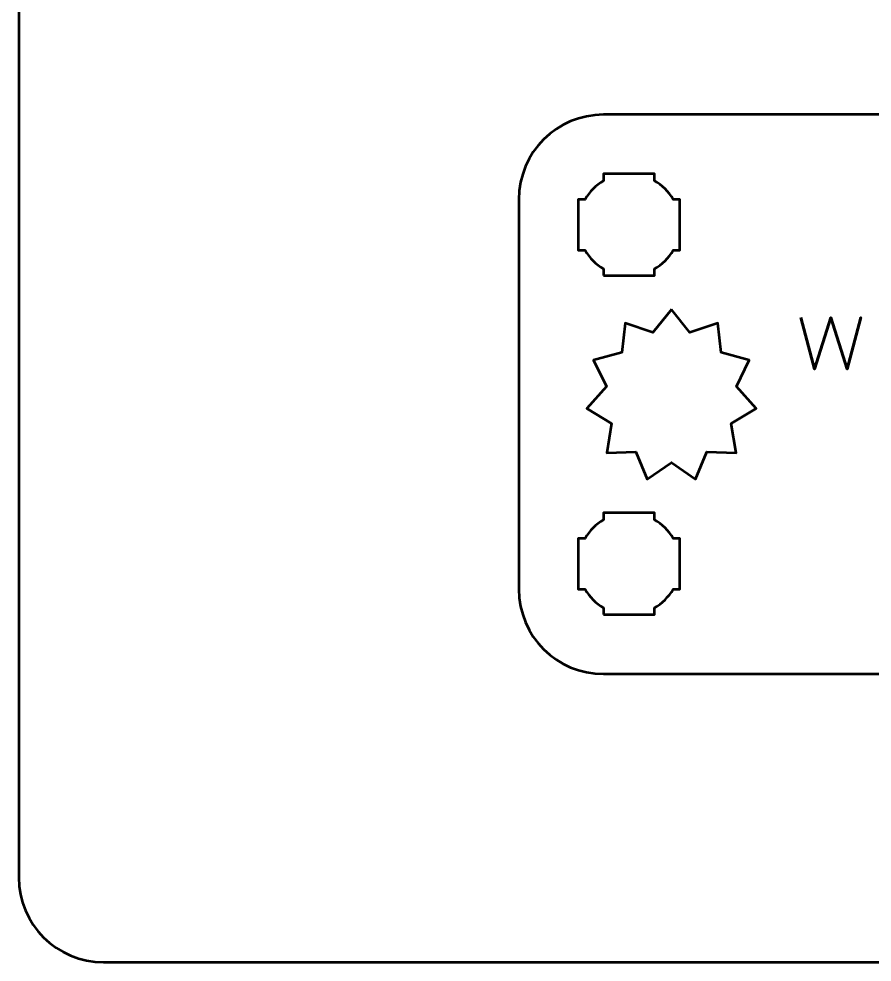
# Model space of a CAD drawing. Header units: centimetres. Extents: x -21 to 0, y -29.7 to 0.
# Drawn here: x -21 to -15.97, y -29.7 to -24.14 of the extents above; entities that cross this region are included whole.
import ezdxf

# ---------------------------------------------------------------- set-up
doc = ezdxf.new("R2010")
doc.units = ezdxf.units.CM
doc.header["$MEASUREMENT"] = 0
doc.layers.add('Layer 1', color=7, linetype='Continuous')

msp = doc.modelspace()

# ---------------------------------------------------------------- linework, layer by layer
at = {"layer": 'Layer 1', "color": 1, "lineweight": 53}
msp.add_open_spline([(-21.00003, -29.19995), (-21.00003, -29.19995), (-21.00003, -10.09992), (-21.00003, -10.09992), (-21.00003, -10.09992), (-21.00003, -10.01709), (-20.93286, -9.94992), (-20.85003, -9.94992), (-20.85003, -9.94992), (-20.7672, -9.94992), (-20.70003, -9.88275), (-20.70003, -9.79992), (-20.70003, -9.79992), (-20.70003, -9.71709), (-20.7672, -9.64992), (-20.85003, -9.64992), (-20.85003, -9.64992), (-20.93286, -9.64992), (-21.00003, -9.58275), (-21.00003, -9.49992), (-21.00003, -9.49992), (-21.00003, -9.41709), (-20.93286, -9.34992), (-20.85003, -9.34992), (-20.85003, -9.34992), (-20.7672, -9.34992), (-20.70003, -9.28275), (-20.70003, -9.19992), (-20.70003, -9.19992), (-20.70003, -9.11709), (-20.7672, -9.04992), (-20.85003, -9.04992), (-20.85003, -9.04992), (-20.93286, -9.04992), (-21.00003, -8.98275), (-21.00003, -8.89992), (-21.00003, -8.89992), (-21.00003, -8.81709), (-20.93286, -8.74992), (-20.85003, -8.74992), (-20.85003, -8.74992), (-20.7672, -8.74992), (-20.70003, -8.68275), (-20.70003, -8.59992), (-20.70003, -8.59992), (-20.70003, -8.51709), (-20.7672, -8.44992), (-20.85003, -8.44992), (-20.85003, -8.44992), (-20.93286, -8.44992), (-21.00003, -8.38275), (-21.00003, -8.29992), (-21.00003, -8.29992), (-21.00003, -8.21709), (-20.93286, -8.14992), (-20.85003, -8.14992), (-20.85003, -8.14992), (-20.7672, -8.14992), (-20.70003, -8.08275), (-20.70003, -7.99992), (-20.70003, -7.99992), (-20.70003, -7.91709), (-20.7672, -7.84992), (-20.85003, -7.84992), (-20.85003, -7.84992), (-20.93286, -7.84992), (-21.00003, -7.78275), (-21.00003, -7.69992), (-21.00003, -7.69992), (-21.00003, -7.61709), (-20.93286, -7.54992), (-20.85003, -7.54992), (-20.85003, -7.54992), (-20.7672, -7.54992), (-20.70003, -7.48275), (-20.70003, -7.39992), (-20.70003, -7.39992), (-20.70003, -7.31709), (-20.7672, -7.24992), (-20.85003, -7.24992), (-20.85003, -7.24992), (-20.93286, -7.24992), (-21.00003, -7.18275), (-21.00003, -7.09992), (-21.00003, -7.09992), (-21.00003, -7.01709), (-20.93286, -6.94992), (-20.85003, -6.94992), (-20.85003, -6.94992), (-20.7672, -6.94992), (-20.70003, -6.88275), (-20.70003, -6.79992), (-20.70003, -6.79992), (-20.70003, -6.71709), (-20.7672, -6.64992), (-20.85003, -6.64992), (-20.85003, -6.64992), (-20.93286, -6.64992), (-21.00003, -6.58275), (-21.00003, -6.49992), (-21.00003, -6.49992), (-21.00003, -6.41709), (-20.93286, -6.34992), (-20.85003, -6.34992), (-20.85003, -6.34992), (-20.7672, -6.34992), (-20.70003, -6.28275), (-20.70003, -6.19992), (-20.70003, -6.19992), (-20.70003, -6.11709), (-20.7672, -6.04992), (-20.85003, -6.04992), (-20.85003, -6.04992), (-20.93286, -6.04992), (-21.00003, -5.98275), (-21.00003, -5.89992), (-21.00003, -5.89992), (-21.00003, -5.81709), (-20.93286, -5.74992), (-20.85003, -5.74992), (-20.85003, -5.74992), (-20.7672, -5.74992), (-20.70003, -5.68275), (-20.70003, -5.59992), (-20.70003, -5.59992), (-20.70003, -5.51709), (-20.7672, -5.44992), (-20.85003, -5.44992), (-20.85003, -5.44992), (-20.93286, -5.44992), (-21.00003, -5.38275), (-21.00003, -5.29992), (-21.00003, -5.29992), (-21.00003, -5.21709), (-20.93286, -5.14992), (-20.85003, -5.14992), (-20.85003, -5.14992), (-20.7672, -5.14992), (-20.70003, -5.08275), (-20.70003, -4.99992), (-20.70003, -4.99992), (-20.70003, -4.91709), (-20.7672, -4.84992), (-20.85003, -4.84992), (-20.85003, -4.84992), (-20.93286, -4.84992), (-21.00003, -4.78275), (-21.00003, -4.69992), (-21.00003, -4.69992), (-21.00003, -4.61709), (-20.93286, -4.54992), (-20.85003, -4.54992), (-20.85003, -4.54992), (-20.7672, -4.54992), (-20.70003, -4.48275), (-20.70003, -4.39992), (-20.70003, -4.39992), (-20.70003, -4.31709), (-20.7672, -4.24992), (-20.85003, -4.24992), (-20.85003, -4.24992), (-20.93286, -4.24992), (-21.00003, -4.18275), (-21.00003, -4.09992), (-21.00003, -4.09992), (-21.00003, -4.01709), (-20.93286, -3.94992), (-20.85003, -3.94992), (-20.85003, -3.94992), (-20.7672, -3.94992), (-20.70003, -3.88275), (-20.70003, -3.79992), (-20.70003, -3.79992), (-20.70003, -3.71709), (-20.7672, -3.64992), (-20.85003, -3.64992), (-20.85003, -3.64992), (-20.93286, -3.64992), (-21.00003, -3.58275), (-21.00003, -3.49992), (-21.00003, -3.49992), (-21.00003, -3.41709), (-20.93286, -3.34992), (-20.85003, -3.34992), (-20.85003, -3.34992), (-20.7672, -3.34992), (-20.70003, -3.28275), (-20.70003, -3.19992), (-20.70003, -3.19992), (-20.70003, -3.11709), (-20.7672, -3.04992), (-20.85003, -3.04992), (-20.85003, -3.04992), (-20.93286, -3.04992), (-21.00003, -2.98275), (-21.00003, -2.89992), (-21.00003, -2.89992), (-21.00003, -2.81709), (-20.93286, -2.74992), (-20.85003, -2.74992), (-20.85003, -2.74992), (-20.7672, -2.74992), (-20.70003, -2.68275), (-20.70003, -2.59992), (-20.70003, -2.59992), (-20.70003, -2.51709), (-20.7672, -2.44992), (-20.85003, -2.44992), (-20.85003, -2.44992), (-20.93286, -2.44992), (-21.00003, -2.38275), (-21.00003, -2.29992), (-21.00003, -2.29992), (-21.00003, -2.21709), (-20.93286, -2.14992), (-20.85003, -2.14992), (-20.85003, -2.14992), (-20.7672, -2.14992), (-20.70003, -2.08275), (-20.70003, -1.99992), (-20.70003, -1.99992), (-20.70003, -1.91709), (-20.7672, -1.84992), (-20.85003, -1.84992), (-20.85003, -1.84992), (-20.93286, -1.84992), (-21.00003, -1.78275), (-21.00003, -1.69992), (-21.00003, -1.69992), (-21.00003, -1.61709), (-20.93286, -1.54992), (-20.85003, -1.54992), (-20.85003, -1.54992), (-20.7672, -1.54992), (-20.70003, -1.48275), (-20.70003, -1.39992), (-20.70003, -1.39992), (-20.70003, -1.31709), (-20.7672, -1.24992), (-20.85003, -1.24992), (-20.85003, -1.24992), (-20.93286, -1.24992), (-21.00003, -1.18275), (-21.00003, -1.09992), (-21.00003, -1.09992), (-21.00003, -1.09992), (-21.00003, -0.49992), (-21.00003, -0.49992), (-21.00003, -0.49992), (-21.00003, -0.22295), (-20.77694, 0.00004), (-20.49994, 0.00004), (-20.49994, 0.00004), (-20.49994, 0.00004), (-0.50008, 0.00004), (-0.50008, 0.00004), (-0.50008, 0.00004), (-0.22294, 0.00004), (0.00002, -0.22295), (0.00002, -0.49992), (0.00002, -0.49992), (0.00002, -0.49992), (0.00002, -29.19995), (0.00002, -29.19995), (0.00002, -29.19995), (0.00002, -29.47695), (-0.22294, -29.70004), (-0.50008, -29.70004), (-0.50008, -29.70004), (-0.50008, -29.70004), (-20.49994, -29.70004), (-20.49994, -29.70004), (-20.49994, -29.70004), (-20.77694, -29.70004), (-21.00003, -29.47695), (-21.00003, -29.19995)], degree=3, knots=[0, 0, 0, 0, 0.0144928, 0.0144928, 0.0144928, 0.0144928, 0.0289855, 0.0289855, 0.0289855, 0.0289855, 0.0434783, 0.0434783, 0.0434783, 0.0434783, 0.057971, 0.057971, 0.057971, 0.057971, 0.0724638, 0.0724638, 0.0724638, 0.0724638, 0.0869565, 0.0869565, 0.0869565, 0.0869565, 0.1014493, 0.1014493, 0.1014493, 0.1014493, 0.115942, 0.115942, 0.115942, 0.115942, 0.1304348, 0.1304348, 0.1304348, 0.1304348, 0.1449275, 0.1449275, 0.1449275, 0.1449275, 0.1594203, 0.1594203, 0.1594203, 0.1594203, 0.173913, 0.173913, 0.173913, 0.173913, 0.1884058, 0.1884058, 0.1884058, 0.1884058, 0.2028986, 0.2028986, 0.2028986, 0.2028986, 0.2173913, 0.2173913, 0.2173913, 0.2173913, 0.2318841, 0.2318841, 0.2318841, 0.2318841, 0.2463768, 0.2463768, 0.2463768, 0.2463768, 0.2608696, 0.2608696, 0.2608696, 0.2608696, 0.2753623, 0.2753623, 0.2753623, 0.2753623, 0.2898551, 0.2898551, 0.2898551, 0.2898551, 0.3043478, 0.3043478, 0.3043478, 0.3043478, 0.3188406, 0.3188406, 0.3188406, 0.3188406, 0.3333333, 0.3333333, 0.3333333, 0.3333333, 0.3478261, 0.3478261, 0.3478261, 0.3478261, 0.3623188, 0.3623188, 0.3623188, 0.3623188, 0.3768116, 0.3768116, 0.3768116, 0.3768116, 0.3913043, 0.3913043, 0.3913043, 0.3913043, 0.4057971, 0.4057971, 0.4057971, 0.4057971, 0.4202899, 0.4202899, 0.4202899, 0.4202899, 0.4347826, 0.4347826, 0.4347826, 0.4347826, 0.4492754, 0.4492754, 0.4492754, 0.4492754, 0.4637681, 0.4637681, 0.4637681, 0.4637681, 0.4782609, 0.4782609, 0.4782609, 0.4782609, 0.4927536, 0.4927536, 0.4927536, 0.4927536, 0.5072464, 0.5072464, 0.5072464, 0.5072464, 0.5217391, 0.5217391, 0.5217391, 0.5217391, 0.5362319, 0.5362319, 0.5362319, 0.5362319, 0.5507246, 0.5507246, 0.5507246, 0.5507246, 0.5652174, 0.5652174, 0.5652174, 0.5652174, 0.5797101, 0.5797101, 0.5797101, 0.5797101, 0.5942029, 0.5942029, 0.5942029, 0.5942029, 0.6086957, 0.6086957, 0.6086957, 0.6086957, 0.6231884, 0.6231884, 0.6231884, 0.6231884, 0.6376812, 0.6376812, 0.6376812, 0.6376812, 0.6521739, 0.6521739, 0.6521739, 0.6521739, 0.6666667, 0.6666667, 0.6666667, 0.6666667, 0.6811594, 0.6811594, 0.6811594, 0.6811594, 0.6956522, 0.6956522, 0.6956522, 0.6956522, 0.7101449, 0.7101449, 0.7101449, 0.7101449, 0.7246377, 0.7246377, 0.7246377, 0.7246377, 0.7391304, 0.7391304, 0.7391304, 0.7391304, 0.7536232, 0.7536232, 0.7536232, 0.7536232, 0.7681159, 0.7681159, 0.7681159, 0.7681159, 0.7826087, 0.7826087, 0.7826087, 0.7826087, 0.7971014, 0.7971014, 0.7971014, 0.7971014, 0.8115942, 0.8115942, 0.8115942, 0.8115942, 0.826087, 0.826087, 0.826087, 0.826087, 0.8405797, 0.8405797, 0.8405797, 0.8405797, 0.8550725, 0.8550725, 0.8550725, 0.8550725, 0.8695652, 0.8695652, 0.8695652, 0.8695652, 0.884058, 0.884058, 0.884058, 0.884058, 0.8985507, 0.8985507, 0.8985507, 0.8985507, 0.9130435, 0.9130435, 0.9130435, 0.9130435, 0.9275362, 0.9275362, 0.9275362, 0.9275362, 0.942029, 0.942029, 0.942029, 0.942029, 0.9565217, 0.9565217, 0.9565217, 0.9565217, 0.9710145, 0.9710145, 0.9710145, 0.9710145, 0.9855072, 0.9855072, 0.9855072, 0.9855072, 1, 1, 1, 1], dxfattribs=at)
at = {"layer": 'Layer 1', "color": 3, "lineweight": 53}
msp.add_open_spline([(-17.54991, -24.69998), (-17.54991, -24.69998), (-13.25004, -24.69998), (-13.25004, -24.69998), (-13.25004, -24.69998), (-12.9729, -24.69998), (-12.74994, -24.92307), (-12.74994, -25.20007), (-12.74994, -25.20007), (-12.74994, -25.20007), (-12.74994, -27.49994), (-12.74994, -27.49994), (-12.74994, -27.49994), (-12.74994, -27.77708), (-12.9729, -28.00004), (-13.25004, -28.00004), (-13.25004, -28.00004), (-13.25004, -28.00004), (-17.54991, -28.00004), (-17.54991, -28.00004), (-17.54991, -28.00004), (-17.82691, -28.00004), (-18.05, -27.77708), (-18.05, -27.49994), (-18.05, -27.49994), (-18.05, -27.49994), (-18.05, -25.20007), (-18.05, -25.20007), (-18.05, -25.20007), (-18.05, -24.92307), (-17.82691, -24.69998), (-17.54991, -24.69998)], degree=3, knots=[0, 0, 0, 0, 0.125, 0.125, 0.125, 0.125, 0.25, 0.25, 0.25, 0.25, 0.375, 0.375, 0.375, 0.375, 0.5, 0.5, 0.5, 0.5, 0.625, 0.625, 0.625, 0.625, 0.75, 0.75, 0.75, 0.75, 0.875, 0.875, 0.875, 0.875, 1, 1, 1, 1], dxfattribs=at)
at = {"layer": 'Layer 1', "lineweight": 53}
for points, knots in [([(-17.54991, -25.65001), (-17.54991, -25.65001), (-17.54991, -25.6099), (-17.54991, -25.6099), (-17.54991, -25.6099), (-17.59552, -25.58358), (-17.63344, -25.54555), (-17.65976, -25.50008), (-17.65976, -25.50008), (-17.65976, -25.50008), (-17.69998, -25.50008), (-17.69998, -25.50008), (-17.69998, -25.50008), (-17.69998, -25.50008), (-17.69998, -25.35001), (-17.69998, -25.35001), (-17.69998, -25.35001), (-17.69998, -25.35001), (-17.69998, -25.20007), (-17.69998, -25.20007), (-17.69998, -25.20007), (-17.69998, -25.20007), (-17.65976, -25.20007), (-17.65976, -25.20007), (-17.65976, -25.20007), (-17.63344, -25.15446), (-17.59552, -25.11654), (-17.54991, -25.09022), (-17.54991, -25.09022), (-17.54991, -25.09022), (-17.54991, -25.05), (-17.54991, -25.05), (-17.54991, -25.05), (-17.54991, -25.05), (-17.39998, -25.05), (-17.39998, -25.05), (-17.39998, -25.05), (-17.39998, -25.05), (-17.2499, -25.05), (-17.2499, -25.05), (-17.2499, -25.05), (-17.2499, -25.05), (-17.2499, -25.09022), (-17.2499, -25.09022), (-17.2499, -25.09022), (-17.20443, -25.11654), (-17.1664, -25.15446), (-17.14008, -25.20007), (-17.14008, -25.20007), (-17.14008, -25.20007), (-17.09997, -25.20007), (-17.09997, -25.20007), (-17.09997, -25.20007), (-17.09997, -25.20007), (-17.09997, -25.35001), (-17.09997, -25.35001), (-17.09997, -25.35001), (-17.09997, -25.35001), (-17.09997, -25.50008), (-17.09997, -25.50008), (-17.09997, -25.50008), (-17.09997, -25.50008), (-17.14008, -25.50008), (-17.14008, -25.50008), (-17.14008, -25.50008), (-17.1664, -25.54555), (-17.20443, -25.58358), (-17.2499, -25.6099), (-17.2499, -25.6099), (-17.2499, -25.6099), (-17.2499, -25.65001), (-17.2499, -25.65001), (-17.2499, -25.65001), (-17.2499, -25.65001), (-17.39998, -25.65001), (-17.39998, -25.65001), (-17.39998, -25.65001), (-17.39998, -25.65001), (-17.54991, -25.65001), (-17.54991, -25.65001)], [0, 0, 0, 0, 0.05, 0.05, 0.05, 0.05, 0.1, 0.1, 0.1, 0.1, 0.15, 0.15, 0.15, 0.15, 0.2, 0.2, 0.2, 0.2, 0.25, 0.25, 0.25, 0.25, 0.3, 0.3, 0.3, 0.3, 0.35, 0.35, 0.35, 0.35, 0.4, 0.4, 0.4, 0.4, 0.45, 0.45, 0.45, 0.45, 0.5, 0.5, 0.5, 0.5, 0.55, 0.55, 0.55, 0.55, 0.6, 0.6, 0.6, 0.6, 0.65, 0.65, 0.65, 0.65, 0.7, 0.7, 0.7, 0.7, 0.75, 0.75, 0.75, 0.75, 0.8, 0.8, 0.8, 0.8, 0.85, 0.85, 0.85, 0.85, 0.9, 0.9, 0.9, 0.9, 0.95, 0.95, 0.95, 0.95, 1, 1, 1, 1]), ([(-17.14997, -25.85001), (-17.14997, -25.85001), (-17.04073, -25.98448), (-17.04073, -25.98448), (-17.04073, -25.98448), (-17.04073, -25.98448), (-16.87686, -25.93103), (-16.87686, -25.93103), (-16.87686, -25.93103), (-16.87686, -25.93103), (-16.85693, -26.10382), (-16.85693, -26.10382), (-16.85693, -26.10382), (-16.85693, -26.10382), (-16.69047, -26.14834), (-16.69047, -26.14834), (-16.69047, -26.14834), (-16.69047, -26.14834), (-16.76617, -26.30459), (-16.76617, -26.30459), (-16.76617, -26.30459), (-16.76617, -26.30459), (-16.64997, -26.43298), (-16.64997, -26.43298), (-16.64997, -26.43298), (-16.64997, -26.43298), (-16.79726, -26.52308), (-16.79726, -26.52308), (-16.79726, -26.52308), (-16.79726, -26.52308), (-16.76821, -26.69454), (-16.76821, -26.69454), (-16.76821, -26.69454), (-16.76821, -26.69454), (-16.94034, -26.68989), (-16.94034, -26.68989), (-16.94034, -26.68989), (-16.94034, -26.68989), (-17.00766, -26.85001), (-17.00766, -26.85001), (-17.00766, -26.85001), (-17.00766, -26.85001), (-17.14997, -26.75208), (-17.14997, -26.75208), (-17.14997, -26.75208), (-17.14997, -26.75208), (-17.29228, -26.85001), (-17.29228, -26.85001), (-17.29228, -26.85001), (-17.29228, -26.85001), (-17.3596, -26.68989), (-17.3596, -26.68989), (-17.3596, -26.68989), (-17.3596, -26.68989), (-17.53173, -26.69454), (-17.53173, -26.69454), (-17.53173, -26.69454), (-17.53173, -26.69454), (-17.50268, -26.52308), (-17.50268, -26.52308), (-17.50268, -26.52308), (-17.50268, -26.52308), (-17.64997, -26.43298), (-17.64997, -26.43298), (-17.64997, -26.43298), (-17.64997, -26.43298), (-17.53377, -26.30459), (-17.53377, -26.30459), (-17.53377, -26.30459), (-17.53377, -26.30459), (-17.60947, -26.14834), (-17.60947, -26.14834), (-17.60947, -26.14834), (-17.60947, -26.14834), (-17.44301, -26.10382), (-17.44301, -26.10382), (-17.44301, -26.10382), (-17.44301, -26.10382), (-17.42308, -25.93103), (-17.42308, -25.93103), (-17.42308, -25.93103), (-17.42308, -25.93103), (-17.25921, -25.98448), (-17.25921, -25.98448), (-17.25921, -25.98448), (-17.25921, -25.98448), (-17.14997, -25.85001), (-17.14997, -25.85001)], [0, 0, 0, 0, 0.0454545, 0.0454545, 0.0454545, 0.0454545, 0.0909091, 0.0909091, 0.0909091, 0.0909091, 0.1363636, 0.1363636, 0.1363636, 0.1363636, 0.1818182, 0.1818182, 0.1818182, 0.1818182, 0.2272727, 0.2272727, 0.2272727, 0.2272727, 0.2727273, 0.2727273, 0.2727273, 0.2727273, 0.3181818, 0.3181818, 0.3181818, 0.3181818, 0.3636364, 0.3636364, 0.3636364, 0.3636364, 0.4090909, 0.4090909, 0.4090909, 0.4090909, 0.4545455, 0.4545455, 0.4545455, 0.4545455, 0.5, 0.5, 0.5, 0.5, 0.5454545, 0.5454545, 0.5454545, 0.5454545, 0.5909091, 0.5909091, 0.5909091, 0.5909091, 0.6363636, 0.6363636, 0.6363636, 0.6363636, 0.6818182, 0.6818182, 0.6818182, 0.6818182, 0.7272727, 0.7272727, 0.7272727, 0.7272727, 0.7727273, 0.7727273, 0.7727273, 0.7727273, 0.8181818, 0.8181818, 0.8181818, 0.8181818, 0.8636364, 0.8636364, 0.8636364, 0.8636364, 0.9090909, 0.9090909, 0.9090909, 0.9090909, 0.9545455, 0.9545455, 0.9545455, 0.9545455, 1, 1, 1, 1]), ([(-17.54991, -27.65008), (-17.54991, -27.65008), (-17.54991, -27.60983), (-17.54991, -27.60983), (-17.54991, -27.60983), (-17.59552, -27.58351), (-17.63344, -27.54548), (-17.65976, -27.50001), (-17.65976, -27.50001), (-17.65976, -27.50001), (-17.69998, -27.50001), (-17.69998, -27.50001), (-17.69998, -27.50001), (-17.69998, -27.50001), (-17.69998, -27.35008), (-17.69998, -27.35008), (-17.69998, -27.35008), (-17.69998, -27.35008), (-17.69998, -27.20001), (-17.69998, -27.20001), (-17.69998, -27.20001), (-17.69998, -27.20001), (-17.65976, -27.20001), (-17.65976, -27.20001), (-17.65976, -27.20001), (-17.63344, -27.15453), (-17.59552, -27.1165), (-17.54991, -27.09019), (-17.54991, -27.09019), (-17.54991, -27.09019), (-17.54991, -27.05008), (-17.54991, -27.05008), (-17.54991, -27.05008), (-17.54991, -27.05008), (-17.39998, -27.05008), (-17.39998, -27.05008), (-17.39998, -27.05008), (-17.39998, -27.05008), (-17.2499, -27.05008), (-17.2499, -27.05008), (-17.2499, -27.05008), (-17.2499, -27.05008), (-17.2499, -27.09019), (-17.2499, -27.09019), (-17.2499, -27.09019), (-17.20443, -27.1165), (-17.1664, -27.15453), (-17.14008, -27.20001), (-17.14008, -27.20001), (-17.14008, -27.20001), (-17.09997, -27.20001), (-17.09997, -27.20001), (-17.09997, -27.20001), (-17.09997, -27.20001), (-17.09997, -27.35008), (-17.09997, -27.35008), (-17.09997, -27.35008), (-17.09997, -27.35008), (-17.09997, -27.50001), (-17.09997, -27.50001), (-17.09997, -27.50001), (-17.09997, -27.50001), (-17.14008, -27.50001), (-17.14008, -27.50001), (-17.14008, -27.50001), (-17.1664, -27.54548), (-17.20443, -27.58351), (-17.2499, -27.60983), (-17.2499, -27.60983), (-17.2499, -27.60983), (-17.2499, -27.65008), (-17.2499, -27.65008), (-17.2499, -27.65008), (-17.2499, -27.65008), (-17.39998, -27.65008), (-17.39998, -27.65008), (-17.39998, -27.65008), (-17.39998, -27.65008), (-17.54991, -27.65008), (-17.54991, -27.65008)], [0, 0, 0, 0, 0.05, 0.05, 0.05, 0.05, 0.1, 0.1, 0.1, 0.1, 0.15, 0.15, 0.15, 0.15, 0.2, 0.2, 0.2, 0.2, 0.25, 0.25, 0.25, 0.25, 0.3, 0.3, 0.3, 0.3, 0.35, 0.35, 0.35, 0.35, 0.4, 0.4, 0.4, 0.4, 0.45, 0.45, 0.45, 0.45, 0.5, 0.5, 0.5, 0.5, 0.55, 0.55, 0.55, 0.55, 0.6, 0.6, 0.6, 0.6, 0.65, 0.65, 0.65, 0.65, 0.7, 0.7, 0.7, 0.7, 0.75, 0.75, 0.75, 0.75, 0.8, 0.8, 0.8, 0.8, 0.85, 0.85, 0.85, 0.85, 0.9, 0.9, 0.9, 0.9, 0.95, 0.95, 0.95, 0.95, 1, 1, 1, 1])]:
    msp.add_open_spline(points, degree=3, knots=knots, dxfattribs=at)
at = {"layer": 'Layer 1', "color": 5, "lineweight": 53}
msp.add_open_spline([(-16.38654, -25.8974), (-16.38654, -25.8974), (-16.30611, -26.20262), (-16.30611, -26.20262), (-16.30611, -26.20262), (-16.30611, -26.20262), (-16.20917, -25.8974), (-16.20917, -25.8974), (-16.20917, -25.8974), (-16.20917, -25.8974), (-16.11222, -26.20262), (-16.11222, -26.20262), (-16.11222, -26.20262), (-16.11222, -26.20262), (-16.03179, -25.8974), (-16.03179, -25.8974), (-16.03179, -25.8974), (-16.03179, -25.8974), (-16.11222, -26.20262), (-16.11222, -26.20262), (-16.11222, -26.20262), (-16.11222, -26.20262), (-16.20917, -25.8974), (-16.20917, -25.8974), (-16.20917, -25.8974), (-16.20917, -25.8974), (-16.30611, -26.20262), (-16.30611, -26.20262), (-16.30611, -26.20262), (-16.30611, -26.20262), (-16.38654, -25.8974), (-16.38654, -25.8974)], degree=3, knots=[0, 0, 0, 0, 0.125, 0.125, 0.125, 0.125, 0.25, 0.25, 0.25, 0.25, 0.375, 0.375, 0.375, 0.375, 0.5, 0.5, 0.5, 0.5, 0.625, 0.625, 0.625, 0.625, 0.75, 0.75, 0.75, 0.75, 0.875, 0.875, 0.875, 0.875, 1, 1, 1, 1], dxfattribs=at)

doc.saveas('drawing.dxf')
